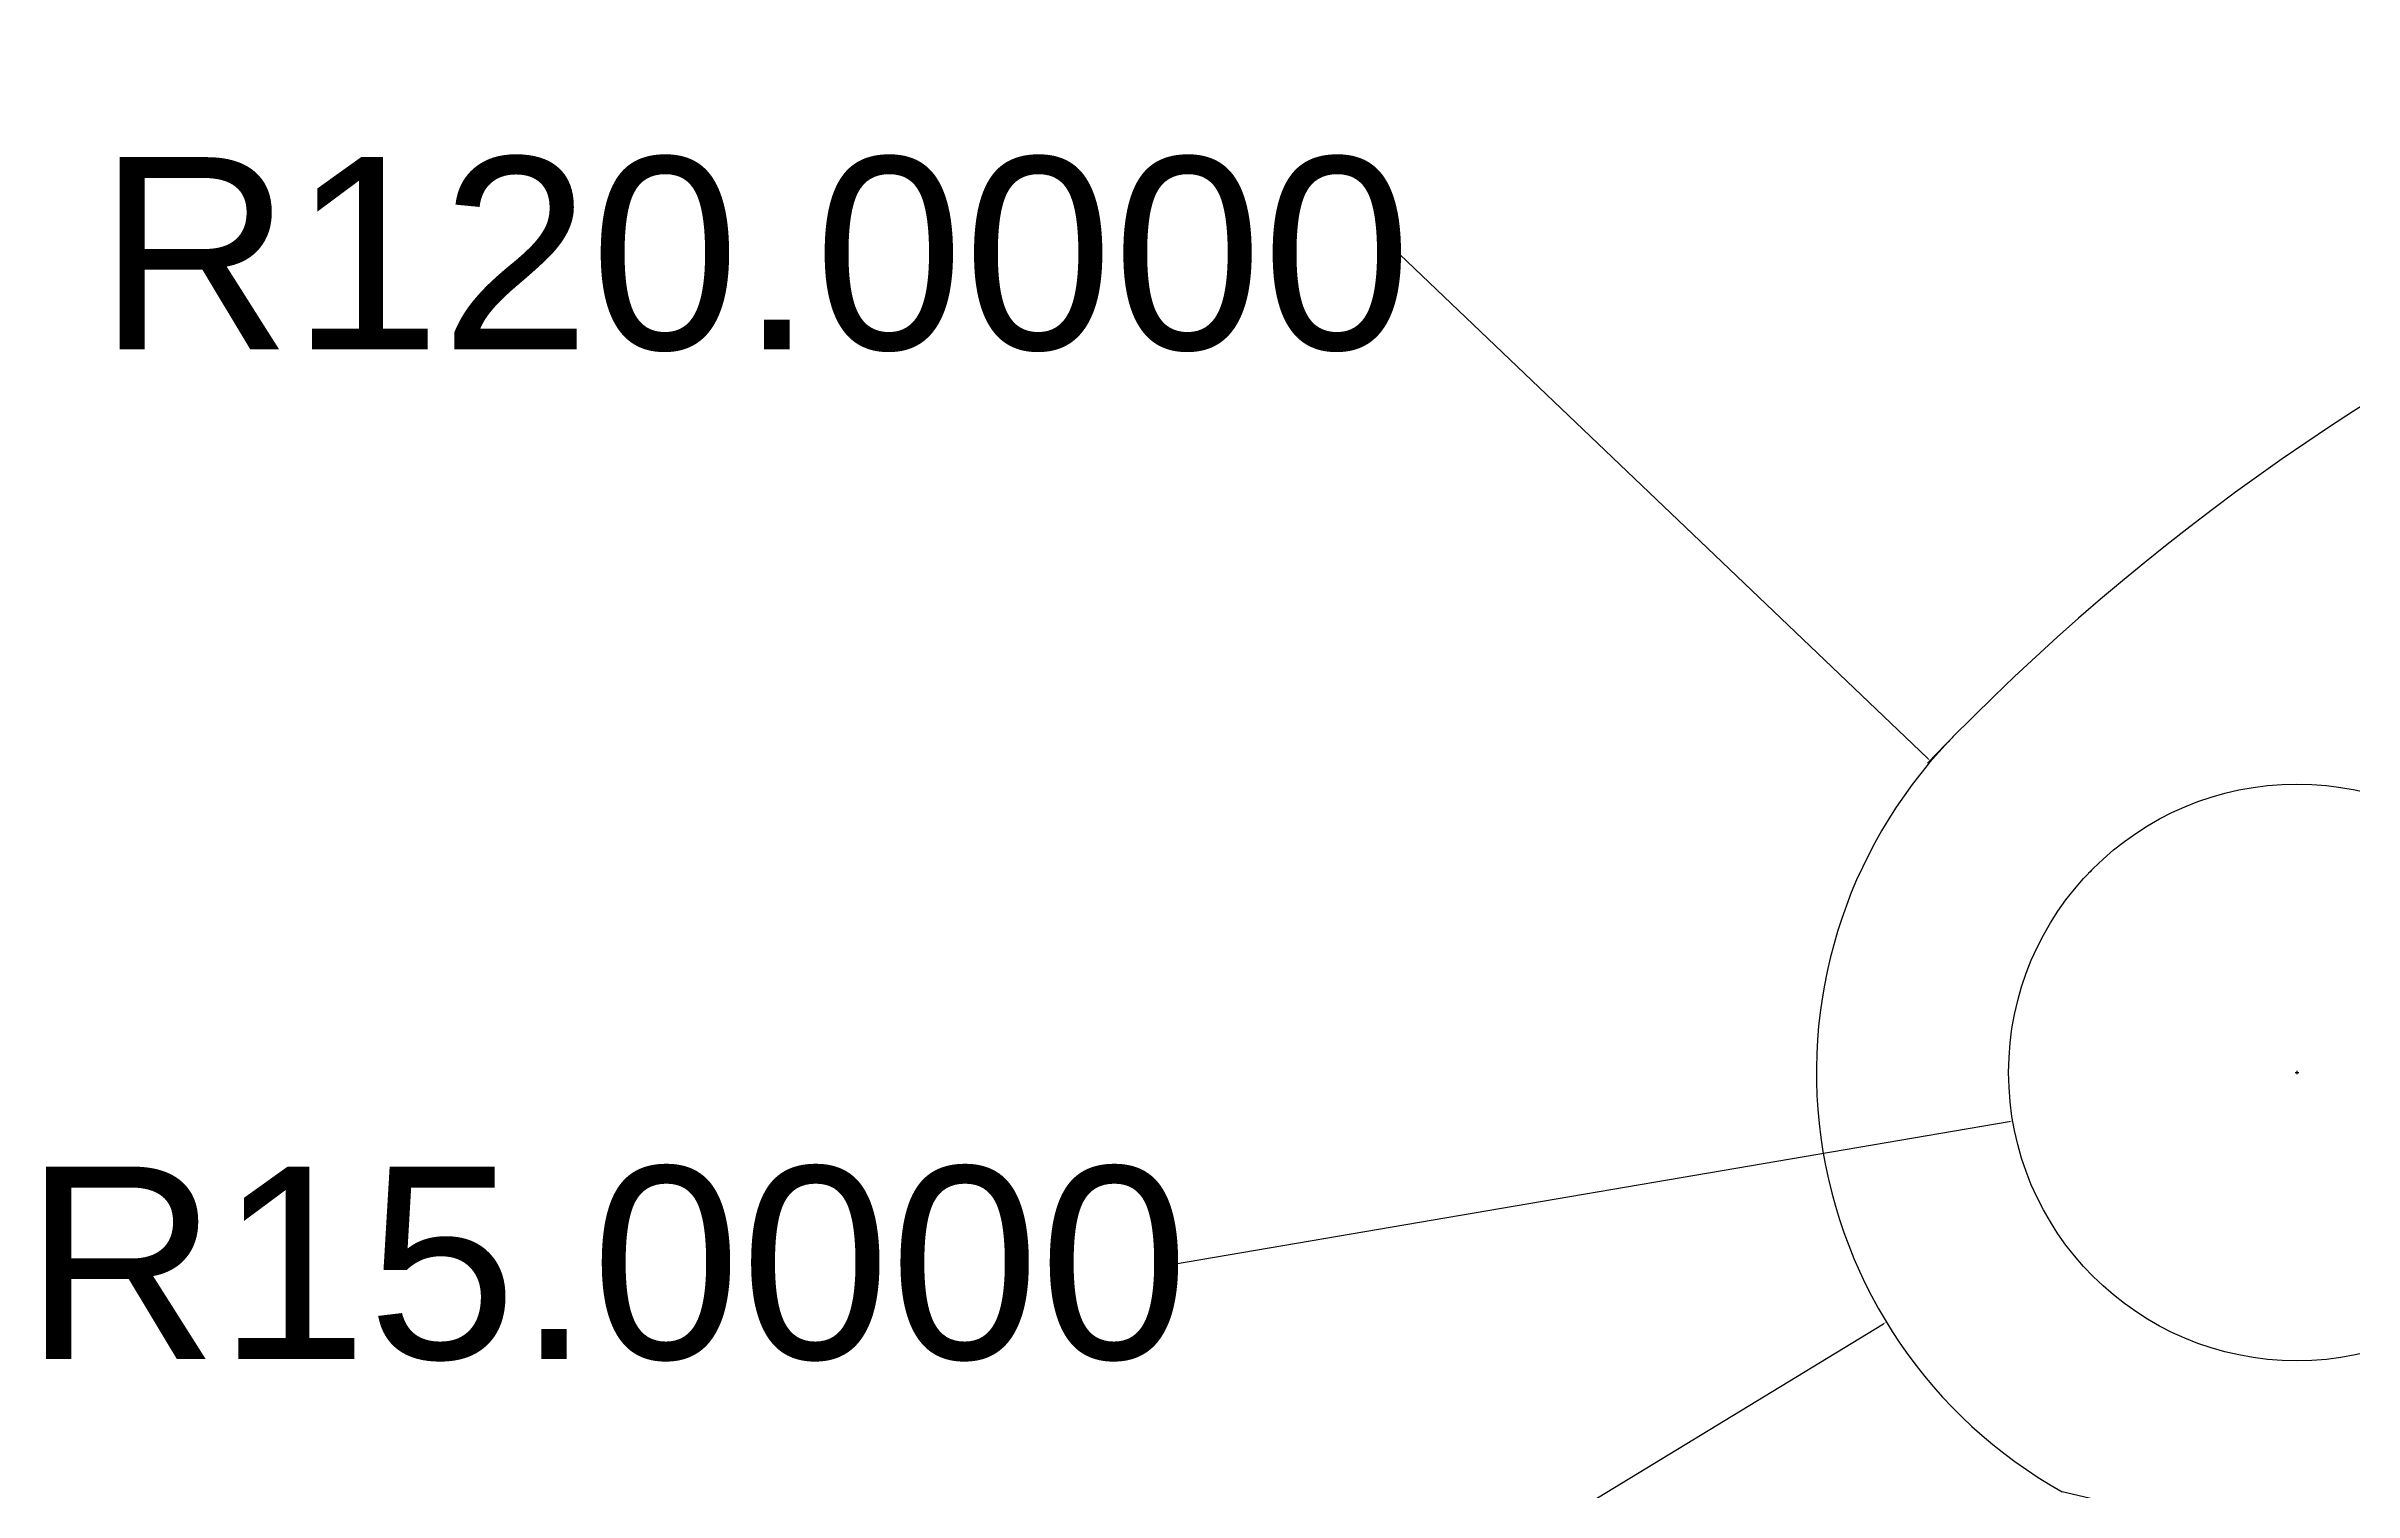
# Model space of a CAD drawing. Header units: inches. Extents: x -165 to 181, y -32 to 134.
# Drawn here: x -165.3 to -45.2, y 55.2 to 130.4 of the extents above; entities that cross this region are included whole.
import ezdxf

# ---------------------------------------------------------------- set-up
doc = ezdxf.new("R2010")
doc.units = ezdxf.units.IN
doc.header["$MEASUREMENT"] = 0
doc.styles.get("Standard").update_dxf_attribs({"font": 'arial.ttf', "height": 10})
doc.dimstyles.get("Standard").update_dxf_attribs({"dimtxt": 0.18, "dimasz": 0.18, "dimexe": 0.18, "dimexo": 0.0625, "dimgap": 0.09, "dimtad": 0, "dimtih": 1, "dimtoh": 1, "dimdec": 4, "dimzin": 0, "dimdsep": 46, "dimtxsty": 'Standard', "dimcen": 0.09, "dimadec": 0, "dimazin": 0, "dimtfac": 1, "dimtdec": 4, "dimtofl": 0, "dimtmove": 0, "dimatfit": 3, "dimfxl": 1, "dimtolj": 1, "dimtzin": 0, "dimarcsym": 0})

# ---------------------------------------------------------------- blocks, each defined once
blk = doc.blocks.new('*D11')
at = {"color": 0, "lineweight": -2, "transparency": 16777216}
for p, q in [((-48.29, 77.01), (-48.11, 77.01)), ((-48.2, 76.92), (-48.2, 77.1)), ((-106.65, 67.04), (-63.17, 74.46))]:
    blk.add_line(p, q, dxfattribs=at)
at = {"color": 0, "transparency": 16777216}
blk.add_solid([(-63.17, 74.49), (-63.16, 74.43), (-62.99, 74.49)], dxfattribs=at)
at = {"layer": 'Defpoints', "color": 0, "transparency": 16777216}
for p in [(-48.2, 77.01), (-62.99, 74.49)]:
    blk.add_point(p, dxfattribs=at)
at = {"color": 0, "transparency": 16777216, "insert": (-136.15, 67.04), "char_height": 10, "attachment_point": 5}
blk.add_mtext('\\A1;R15.0000', dxfattribs=at)
blk = doc.blocks.new('*D12')
at = {"color": 0, "lineweight": -2, "transparency": 16777216}
for p, q in [((-48.29, 77.01), (-48.11, 77.01)), ((-48.2, 76.92), (-48.2, 77.1)), ((-95.41, 48.32), (-69.72, 63.93)), ((-95.59, 48.32), (-95.41, 48.32))]:
    blk.add_line(p, q, dxfattribs=at)
at = {"color": 0, "transparency": 16777216}
blk.add_solid([(-69.74, 63.96), (-69.71, 63.91), (-69.57, 64.03)], dxfattribs=at)
at = {"layer": 'Defpoints', "color": 0, "transparency": 16777216}
for p in [(-48.2, 77.01), (-69.57, 64.03)]:
    blk.add_point(p, dxfattribs=at)
at = {"color": 0, "transparency": 16777216, "insert": (-125.09, 48.32), "char_height": 10, "attachment_point": 5}
blk.add_mtext('\\A1;R25.0000', dxfattribs=at)
blk = doc.blocks.new('*D17')
at = {"color": 0, "lineweight": -2, "transparency": 16777216}
for p, q in [((-95.06, 119.55), (-94.88, 119.55)), ((-94.88, 119.55), (-67.42, 93.35)), ((19.44, 10.39), (19.62, 10.39)), ((19.53, 10.3), (19.53, 10.48))]:
    blk.add_line(p, q, dxfattribs=at)
blk.add_arc((19.53, 10.39), 120, 135.5704, 136.4325, dxfattribs=at)
at = {"color": 0, "transparency": 16777216}
blk.add_solid([(-67.4, 93.38), (-67.45, 93.33), (-67.29, 93.23)], dxfattribs=at)
at = {"layer": 'Defpoints', "color": 0, "transparency": 16777216}
for p in [(-67.29, 93.23), (19.53, 10.39)]:
    blk.add_point(p, dxfattribs=at)
at = {"color": 0, "transparency": 16777216, "insert": (-128.44, 119.55), "char_height": 10, "attachment_point": 5}
blk.add_mtext('\\A1;R120.0000', dxfattribs=at)

msp = doc.modelspace()

# ---------------------------------------------------------------- linework, layer by layer
msp.add_circle((-48.20279, 77.00957), 15)
for centre, radius, start, end in [((19.52927, 10.39419), 120, 44.4506258, 135.5405229), ((-48.20279, 77.00957), 25, 134.8289231, 240.7587023), ((19.52927, 10.39419), 110, 135.3671229, 135.5853211), ((-80.7689, -32.47292), 90, 19.6641541, 76.9292325)]:
    msp.add_arc(centre, radius, start, end)

# ---------------------------------------------------------------- dimensions: what is measured, and where the dimension line sits
for center, mpoint, picture, middle in [((19.52927, 10.39419), (-67.29411, 93.22958), '*D17', (-128.44185, 119.54569)), ((-48.20279, 77.00957), (-62.9893, 74.48784), '*D11', (-106.65028, 67.04177)), ((-48.20279, 77.00957), (-69.56758, 64.02706), '*D12', (-125.0909, 48.32312))]:
    dim = msp.add_radius_dim(center=center, mpoint=mpoint, dimstyle='Standard')
    dim.commit()
    dim.dimension.update_dxf_attribs({"geometry": picture, "text_midpoint": middle, "dimtype": 164})

doc.saveas('drawing.dxf')
